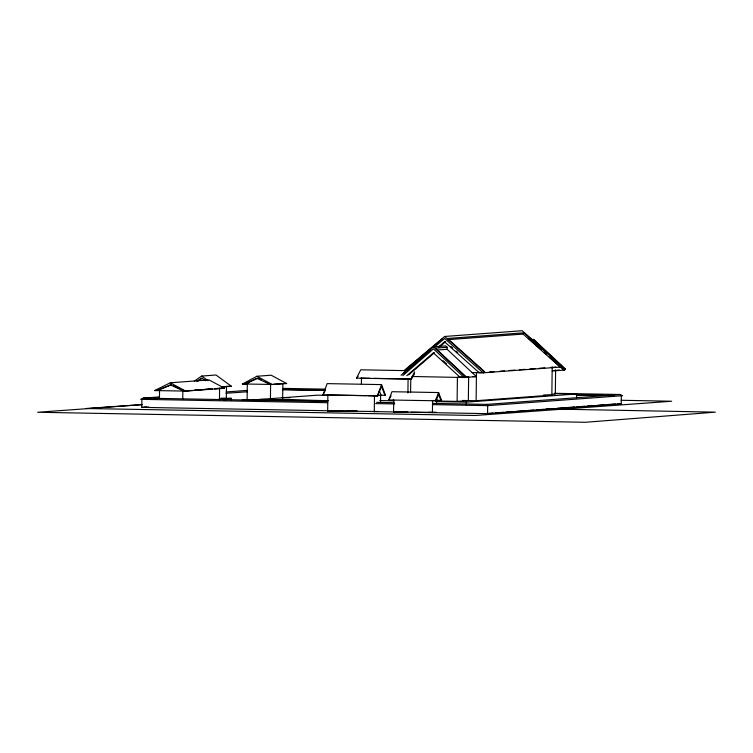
<?xml version="1.0" encoding="UTF-8"?>
<svg xmlns="http://www.w3.org/2000/svg" width="753" height="753" viewBox="0 0 753 753"><rect width="100%" height="100%" fill="white"/><g stroke="black" fill="none" stroke-linecap="round" stroke-linejoin="round"><path stroke-width="1.13" d="M357.016 411.279L141.78 407.364L141.884 399.335M159.448 398.572L159.542 390.543M182.753 398.996L182.857 390.967L189.747 390.449M219.452 399.711L219.594 388.237L221.533 388.275M226.342 398.911L226.502 386.289L228.441 386.327M231.227 400.342L231.256 398.337L220.893 398.139M247.106 400.097L247.304 384.03M270.44 398.224L270.609 384.454M282.676 398.459L282.855 383.541M378.373 411.524L327.668 410.978L327.866 394.92M361.393 383.955L361.468 378.138L369.619 378.288M374.288 411.825L374.486 395.767L373.977 395.805M380.529 402.196L380.604 395.306M428.495 412.277L436.495 412.418L393.565 412.013L393.715 399.965L393.198 400.003M407.919 392.944L408.088 378.985L374.288 378.373M410.592 392.52L410.762 378.75M432.42 412.719L432.561 400.671M436.608 403.655L436.646 400.37M438.566 394.572L438.585 392.558L391.965 391.711L388.802 399.975L435.94 400.784L438.566 394.572L441.042 400.408L441.55 400.37L438.585 392.558L435.432 400.822L435.94 400.784M411.957 376.481L464.168 377.526L476.404 376.613L447.113 349.288L447.141 347.274L445.691 345.928L433.446 346.841L401.048 375.239M436.138 401.02L457.118 401.396L457.41 377.3L463.029 376.886M466.371 405.152L466.399 402.14L576.61 393.96L576.563 397.979M468.639 376.472L468.347 400.568L457.118 401.396M462.511 400.464L476.122 400.709L476.461 372.594L479.953 372.34M411.119 412.258L487.567 413.651L487.671 405.622L622.571 395.702L620.133 394.497L554.415 393.301M476.122 400.709L551.855 395.09L552.194 366.975M555.61 370.024L555.319 394.12L551.949 394.365M487.567 413.651L621.244 403.73L621.347 395.702M322.962 394.92L327.169 383.616L381.564 384.604L385.517 395.306L384.999 395.344L381.545 386.609L377.347 395.909L322.962 394.92L325.108 390.769M377.347 395.909L381.564 384.604M391.061 395.796L388.802 399.975M414.583 373.704L411.458 379.098L356.555 378.147L360.734 369.808L407.034 370.655M414.611 371.841L410.95 379.136L411.458 379.098M358.108 376.312L356.555 378.147M447.771 339.669L523.147 334.078L523.994 332.807L561.597 365.902L522.206 330.718L444.656 336.469L404.577 370.212M523.994 332.807L447.461 338.483L484.555 371.615L483.078 372.82L471.773 372.509M483.586 372.782L484.555 371.615M561.089 365.939L560.119 367.106L523.147 334.078M433.963 347.462L444.628 338.483L483.078 372.82L560.627 367.069L561.597 365.902M447.141 347.274L435.403 348.15L465.646 376.368L464.168 377.526L433.427 348.846L402.874 375.625M464.676 377.479L465.646 376.368M531.044 339.603L533.689 339.405L565.381 368.97L563.893 370.128L559.705 366.222M552.156 370.994L564.402 370.09L565.381 368.97M403.326 373.648L405.095 372.104M407.75 369.779L430.716 349.646M406.771 375.7L433.38 352.865L434.396 352.781L408.681 374.862M405.095 370.175L442.698 338.511M406.413 370.664L417.971 360.932M420.635 358.682L422.414 357.186M438.434 347.001L444.59 341.815L445.663 341.73L439.507 346.926M194.33 381.103L201.71 376.058L215.998 374.994L231.406 386.289L221.514 387.014M196.787 381.187L201.691 378.062L205.541 380.707M197.813 381.112L201.729 378.618M242.391 384.03L256.895 376.265L271.174 375.201L286.62 383.522L270.393 384.538L256.867 378.27L244.339 384.068L242.391 384.03L247.888 383.625M154.638 390.543L170.272 382.797L209.052 379.917L224.498 388.228L185.718 391.108L154.638 390.543L156.916 390.374M159.476 396.916L143.126 398.13L140.66 399.335L327.715 402.714M156.577 390.581L171.27 384.727L157.603 390.506M532.493 340.949L534.621 340.789M437.512 349.994L447.113 349.288M244.339 384.068L247.586 383.832M222.879 386.741L231.406 386.289M194.33 390.11L200.072 389.687M204.665 389.348L210.407 388.915M215 388.576L219.594 388.237M270.393 384.538L271.409 384.463L245.356 383.992L257.893 378.194L261.009 379.644M273.951 384.209L282.544 383.644M192.834 390.402L183.779 391.071L170.253 384.802M195.131 390.233L212.346 388.953M214.643 388.783L224.498 388.228M360.951 378.175L361.468 378.138M484.876 372.321L479.19 372.744L444.59 341.815M489.488 371.982L494.1 371.643M499.87 371.21L504.482 370.871M509.094 370.532L514.854 370.099M519.466 369.761L525.236 369.328M529.848 368.989L535.609 368.565M539.063 368.302L544.833 367.878M550.434 367.464L555.987 367.05M226.06 391.974L247.088 390.421M407.58 379.023L411.147 378.759M153.744 398.723L159.598 398.29M225.966 393.273L247.304 391.786M468.037 376.876L460.281 377.451L433.38 352.865M553.879 370.504L559.498 370.09M219.17 399.231L231.256 398.337M141.79 404.672L37.65 412.268L585.429 422.282L715.35 412.155L546.047 408.898M141.78 407.364L146.43 407.025M144.237 407.364L148.774 407.025M247.69 399.692L242.193 400.097L249.102 400.219M249.234 400.229L317.248 395.184L327.809 395.372M377.545 395.541L381.122 395.269L379.39 390.911M432.053 400.709L437.154 400.332L436.326 398.384M327.668 410.978L330.727 410.752M432.984 403.401L486.965 404.38L620.133 394.497M393.565 412.013L407.928 411.9M486.137 413.576L493.121 413.058M495.446 412.889L503.588 412.286M505.922 412.107L514.064 411.505M516.389 411.336L533.849 410.037M536.174 409.867L544.315 409.265M546.65 409.086L554.792 408.484M557.116 408.314L574.577 407.015M576.902 406.846L585.043 406.244M587.378 406.065L595.519 405.462M597.844 405.293L604.828 404.775M607.153 404.596L615.305 403.994M142.261 404.559L86.2 408.502L475.228 415.487L671.676 401.245L621.093 400.267M472.526 376.547L476.404 376.613M284.681 383.484L286.62 383.522M283.326 388.379L325.578 389.15M554.377 393.565L576.61 393.96M282.864 389.602L325.136 390.365M577.598 394.958L604.16 395.438M282.403 389.612L324.703 390.383M576.167 394.949L614.241 395.645M543.647 394.939L551.855 395.09M379.728 395.203L385.517 395.306M327.357 394.958L366.325 395.617M368.151 395.692L377.865 395.871M436.891 400.285L441.55 400.37M617.752 403.674L621.244 403.73M281.594 397.612L289.82 397.763M379.804 400.568L393.847 400.822M435.978 401.584L466.399 402.14M260.34 399.401L328.346 400.643M258.543 399.542L327.79 400.794M143.126 398.13L327.367 401.481M376.651 402.375L394.261 402.695M375.606 403.608L394.751 403.928M432.391 404.615L488.386 405.651L486.965 404.38M346.615 410.762L357.101 410.95M369.958 411.514L407.589 412.202M266.214 382.053L270.374 383.983M173.35 385.696L179.6 388.586M181.68 389.555L184.796 390.995M256.895 376.265L272.332 384.576M170.272 382.797L185.718 391.108M201.71 376.058L208.054 380.707M528.295 338.191L541.407 349.891M544.024 352.235L546.65 354.578M549.266 356.922L560.627 367.069M444.656 336.469L484.038 371.653M450.849 346.371L452.581 347.924M456.045 351.011L457.777 352.564M443.075 360.715L446.548 363.887M533.18 339.443L564.863 369.008M560.128 366.099L564.402 370.09M433.446 346.841L465.138 376.406M224.968 398.798L226.502 400.436M222.926 398.949L224.46 400.587"/></g></svg>
